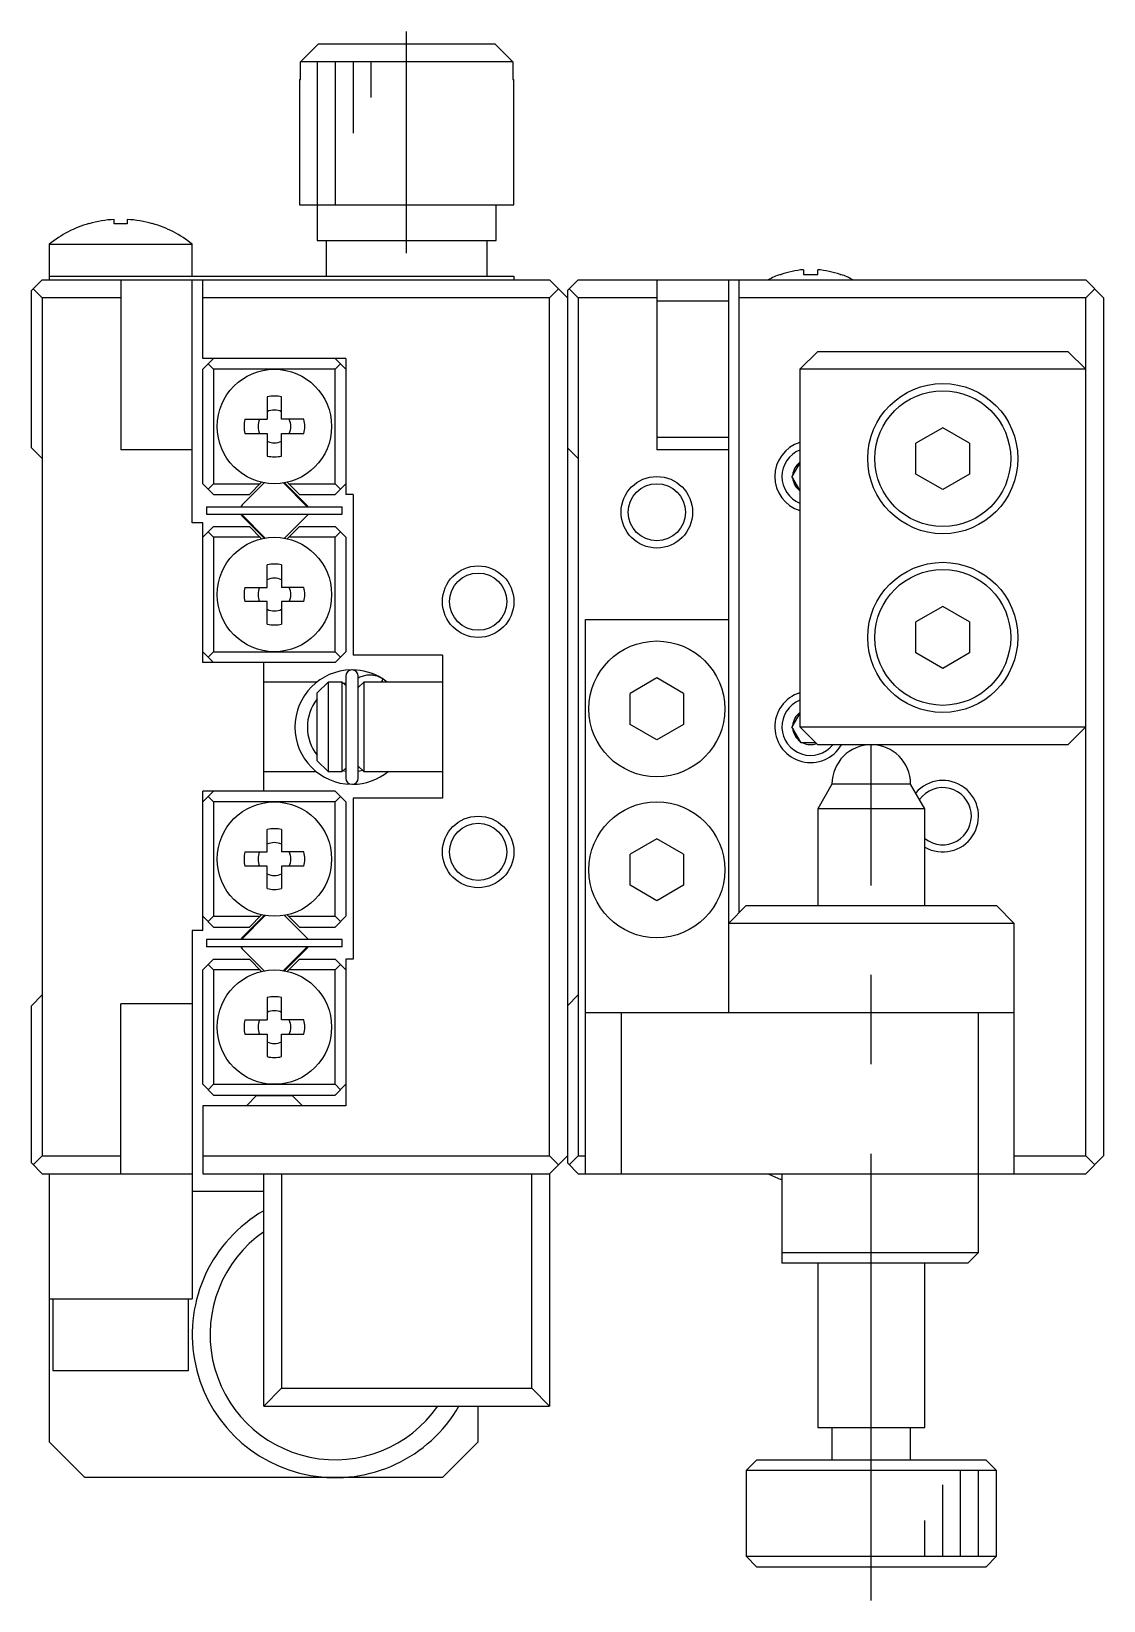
# Model space of a CAD drawing. Extents: x 8 to 356, y 46 to 250.
# Drawn here: x 62.77 to 92.77, y 146.29 to 190.18 of the extents above; entities that cross this region are included whole.
import ezdxf

# ---------------------------------------------------------------- set-up
doc = ezdxf.new("R2010")
doc.units = 0
doc.header["$LTSCALE"] = 10
doc.linetypes.add('CENTER', pattern=[2, 1.25, -0.25, 0.25, -0.25])
doc.layers.get('0').update_dxf_attribs({"linetype": 'CONTINUOUS'})
doc.layers.add('CENTER', color=1, linetype='CENTER')

msp = doc.modelspace()

# ---------------------------------------------------------------- linework, layer by layer
at = {"color": 7, "linetype": 'CONTINUOUS'}
for p, q in [((70.292203, 189.328952), (70.797625, 189.828952)), ((70.797625, 189.828952), (75.73321, 189.828952)), ((75.73321, 189.828952), (76.238631, 189.328952)), ((70.292203, 188.828952), (70.292203, 189.328952)), ((76.238631, 189.328952), (70.292203, 189.328952)), ((76.238631, 189.328952), (76.238631, 188.828952)), ((70.265417, 188.828952), (70.292203, 188.828952)), ((70.265417, 188.828952), (70.265417, 185.328952)), ((76.238631, 188.828952), (76.265417, 188.828952)), ((76.265417, 185.328952), (76.265417, 188.828952)), ((70.265417, 185.328952), (76.265417, 185.328952)), ((70.765417, 185.328952), (70.765417, 184.328952)), ((75.765417, 184.328952), (75.765417, 185.328952)), ((64.379056, 184.798474), (64.376801, 184.803096)), ((65.085417, 184.798474), (65.085417, 184.918811)), ((65.445417, 184.798474), (65.085417, 184.798474)), ((65.445417, 184.918811), (65.445417, 184.798474)), ((66.154033, 184.803096), (66.151779, 184.798474)), ((63.265417, 184.226952), (67.265417, 184.226952)), ((63.265417, 184.226952), (63.265417, 183.228952)), ((67.265417, 183.328952), (67.265417, 184.226952)), ((70.765417, 184.328952), (75.765417, 184.328952)), ((71.015417, 184.328952), (71.015417, 183.328952)), ((75.515417, 183.328952), (75.515417, 184.328952)), ((84.365417, 183.512901), (84.365417, 183.380016)), ((84.765417, 183.380016), (84.765417, 183.512901)), ((62.765417, 182.928952), (63.065417, 183.228952)), ((63.065417, 183.228952), (77.265417, 183.228952)), ((63.265417, 183.328952), (76.265417, 183.328952)), ((65.265417, 183.228952), (65.265417, 178.478952)), ((67.265417, 176.428952), (67.265417, 183.228952)), ((67.565417, 181.028952), (67.565417, 183.228952)), ((76.265417, 183.328952), (76.265417, 183.228952)), ((77.765417, 182.728952), (77.265417, 183.228952)), ((77.765417, 182.928952), (78.065417, 183.228952)), ((78.065417, 183.228952), (92.265417, 183.228952)), ((80.265417, 183.228952), (80.265417, 178.478952)), ((82.265417, 183.228952), (82.265417, 162.728952)), ((82.565417, 165.528952), (82.565417, 183.228952)), ((83.715417, 183.380016), (83.739282, 183.380016)), ((84.365417, 183.380016), (84.765417, 183.380016)), ((85.391553, 183.380016), (85.415417, 183.380016)), ((92.765417, 182.728952), (92.265417, 183.228952)), ((62.765417, 178.528952), (62.765417, 182.928952)), ((63.065417, 182.728952), (62.815417, 182.978952)), ((65.265417, 182.728952), (63.065417, 182.728952)), ((63.065417, 182.728952), (63.065417, 158.728952)), ((77.265417, 182.728952), (67.565417, 182.728952)), ((77.265417, 182.728952), (77.515417, 182.978952)), ((77.265417, 158.728952), (77.265417, 182.728952)), ((77.765417, 182.928952), (77.765417, 158.528952)), ((78.065417, 182.728952), (77.815417, 182.978952)), ((80.265417, 182.728952), (78.065417, 182.728952)), ((78.065417, 182.728952), (78.065417, 158.728952)), ((82.265417, 182.628952), (80.265417, 182.628952)), ((92.265417, 182.728952), (82.565417, 182.728952)), ((92.265417, 182.728952), (92.515417, 182.978952)), ((92.265417, 158.728952), (92.265417, 182.728952)), ((92.765417, 182.728952), (92.765417, 158.728952)), ((71.565417, 181.028952), (67.565417, 181.028952)), ((67.865417, 181.028952), (67.565417, 180.728952)), ((67.715417, 180.878952), (67.865417, 180.728952)), ((71.565417, 180.728952), (71.265417, 181.028952)), ((71.265417, 180.728952), (71.415417, 180.878952)), ((71.565417, 181.028952), (71.565417, 177.228952)), ((84.265417, 180.728952), (84.765417, 181.228952)), ((84.765417, 181.228952), (91.765417, 181.228952)), ((91.765417, 181.228952), (92.265417, 180.728952)), ((67.565417, 177.528952), (67.565417, 180.728952)), ((67.865417, 180.728952), (67.865417, 177.528952)), ((71.265417, 180.728952), (67.865417, 180.728952)), ((71.265417, 177.528952), (71.265417, 180.728952)), ((92.265417, 180.728952), (84.265417, 180.728952)), ((84.265417, 180.728952), (84.265417, 170.728952)), ((69.365417, 179.955088), (69.365417, 179.328952)), ((69.765417, 179.328952), (69.765417, 179.955088)), ((68.739282, 179.328952), (69.365417, 179.328952)), ((70.391553, 179.328952), (69.765417, 179.328952)), ((88.265417, 179.094978), (87.515417, 178.661965)), ((89.015417, 178.661965), (88.265417, 179.094978)), ((68.739282, 178.928952), (69.365417, 178.928952)), ((69.365417, 178.928952), (69.365417, 178.302817)), ((69.765417, 178.302817), (69.765417, 178.928952)), ((69.765417, 178.928952), (70.391553, 178.928952)), ((80.265417, 178.828952), (82.265417, 178.828952)), ((87.515417, 177.79594), (87.515417, 178.661965)), ((89.015417, 178.661965), (89.015417, 177.79594)), ((62.765417, 178.528952), (63.065417, 178.228952)), ((67.265417, 178.478952), (65.265417, 178.478952)), ((77.765417, 178.528952), (78.065417, 178.228952)), ((82.265417, 178.478952), (80.265417, 178.478952)), ((84.265417, 178.109337), (84.045802, 177.728952)), ((88.265417, 177.362927), (87.515417, 177.79594)), ((89.015417, 177.79594), (88.265417, 177.362927)), ((67.565417, 177.528952), (67.865417, 177.228952)), ((67.865417, 177.528952), (67.715417, 177.378952)), ((67.865417, 177.528952), (69.166369, 177.528952)), ((69.280356, 177.554551), (68.663856, 176.938051)), ((69.207024, 177.569608), (68.866373, 177.228948)), ((69.820292, 177.549384), (70.466978, 176.902696)), ((70.466978, 176.938051), (69.850479, 177.554551)), ((70.264466, 177.228952), (69.92381, 177.569608)), ((69.964466, 177.528952), (71.265417, 177.528952)), ((71.415417, 177.378952), (71.265417, 177.528952)), ((71.565417, 177.528952), (71.265417, 177.228952)), ((84.265417, 177.348568), (84.045802, 177.728952)), ((67.665417, 176.878952), (71.465417, 176.878952)), ((67.665417, 176.878952), (67.665417, 176.678952)), ((67.865417, 177.228952), (68.866369, 177.228952)), ((70.264466, 177.228952), (71.265417, 177.228952)), ((71.465417, 176.678952), (71.465417, 176.878952)), ((71.765417, 177.228952), (71.565417, 177.228952)), ((71.765417, 177.228952), (71.765417, 172.728952)), ((67.665417, 176.678952), (71.465417, 176.678952)), ((69.310543, 176.008522), (68.663856, 176.655209)), ((68.663856, 176.619853), (69.280356, 176.003354)), ((69.850479, 176.003354), (70.466978, 176.619853)), ((67.565417, 176.428952), (67.265417, 176.428952)), ((67.565417, 172.528952), (67.565417, 176.428952)), ((67.865417, 176.328952), (67.565417, 176.028952)), ((67.715417, 176.178952), (67.865417, 176.028952)), ((67.865417, 176.328952), (68.866369, 176.328952)), ((67.865417, 176.028952), (67.865417, 172.828952)), ((69.166369, 176.028952), (67.865417, 176.028952)), ((69.207024, 175.988297), (68.866369, 176.328952)), ((70.264466, 176.328952), (69.92381, 175.988296)), ((71.265417, 176.028952), (69.964466, 176.028952)), ((70.264466, 176.328952), (71.265417, 176.328952)), ((71.565417, 176.028952), (71.265417, 176.328952)), ((71.265417, 176.028952), (71.415417, 176.178952)), ((71.265417, 172.828952), (71.265417, 176.028952)), ((71.565417, 176.028952), (71.565417, 172.828952)), ((69.365417, 174.628952), (69.365417, 175.255088)), ((69.765417, 175.255088), (69.765417, 174.628952)), ((68.739282, 174.628952), (69.365417, 174.628952)), ((70.391553, 174.628952), (69.765417, 174.628952)), ((69.365417, 174.228952), (68.739282, 174.228952)), ((69.365417, 173.602817), (69.365417, 174.228952)), ((69.765417, 174.228952), (69.765417, 173.602817)), ((70.391553, 174.228952), (69.765417, 174.228952)), ((88.265417, 174.094978), (87.515417, 173.661965)), ((89.015417, 173.661965), (88.265417, 174.094978)), ((78.265417, 173.728952), (82.265417, 173.728952)), ((78.265417, 158.228952), (78.265417, 173.728952)), ((87.515417, 172.79594), (87.515417, 173.661965)), ((89.015417, 173.661965), (89.015417, 172.79594)), ((67.565417, 172.828952), (67.865417, 172.528952)), ((71.265417, 172.528952), (67.565417, 172.528952)), ((67.865417, 172.828952), (67.715417, 172.678952)), ((67.865417, 172.828952), (71.265417, 172.828952)), ((69.265417, 168.928952), (69.265417, 172.528952)), ((71.415417, 172.678952), (71.265417, 172.828952)), ((71.565417, 172.828952), (71.265417, 172.528952)), ((74.265417, 172.728952), (71.765417, 172.728952)), ((74.265417, 172.728952), (74.265417, 168.728952)), ((88.265417, 172.362927), (87.515417, 172.79594)), ((89.015417, 172.79594), (88.265417, 172.362927)), ((71.562417, 172.144767), (71.562417, 169.294767)), ((71.926694, 172.099604), (71.912317, 172.091934)), ((71.912417, 169.294767), (71.912417, 172.144767)), ((71.956789, 172.114257), (71.926694, 172.099604)), ((71.987571, 172.127392), (71.956789, 172.114257)), ((72.018963, 172.138975), (71.987571, 172.127392)), ((72.050889, 172.14898), (72.018963, 172.138975)), ((72.08327, 172.157381), (72.050889, 172.14898)), ((72.116025, 172.164158), (72.08327, 172.157381)), ((72.149074, 172.169295), (72.116025, 172.164158)), ((72.182336, 172.172778), (72.149074, 172.169295)), ((72.215729, 172.1746), (72.182336, 172.172778)), ((72.24917, 172.174755), (72.215729, 172.1746)), ((72.282578, 172.173244), (72.24917, 172.174755)), ((72.31587, 172.17007), (72.282578, 172.173244)), ((72.348965, 172.165241), (72.31587, 172.17007)), ((72.38178, 172.158767), (72.348965, 172.165241)), ((72.414234, 172.150667), (72.38178, 172.158767)), ((72.446248, 172.140958), (72.414234, 172.150667)), ((72.477743, 172.129664), (72.446248, 172.140958)), ((72.508642, 172.116814), (72.477743, 172.129664)), ((72.538866, 172.102438), (72.508642, 172.116814)), ((72.568342, 172.086573), (72.538866, 172.102438)), ((72.603957, 172.064118), (72.561174, 172.09069)), ((72.596968, 172.067145), (72.564031, 171.978961)), ((72.595508, 172.070204), (72.568342, 172.086573)), ((72.591622, 172.053176), (72.589612, 172.048565)), ((72.593276, 172.05727), (72.591622, 172.053176)), ((72.594378, 172.060273), (72.593276, 172.05727)), ((72.595226, 172.062899), (72.594378, 172.060273)), ((72.594892, 172.070388), (72.595594, 172.070143)), ((72.595817, 172.065139), (72.595226, 172.062899)), ((72.595594, 172.070143), (72.596038, 172.069494)), ((72.59615, 172.066988), (72.595817, 172.065139)), ((72.596038, 172.069494), (72.596224, 172.068441)), ((72.596224, 172.068441), (72.59615, 172.066988)), ((72.723562, 171.979011), (72.603957, 172.064118)), ((80.265417, 172.094978), (79.515417, 171.661965)), ((81.015417, 171.661965), (80.265417, 172.094978)), ((70.751785, 171.978952), (69.265417, 171.978952)), ((71.065417, 171.978952), (70.765417, 171.678952)), ((70.765417, 169.778952), (70.765417, 171.678952)), ((71.065417, 171.978952), (71.065417, 169.478952)), ((71.465417, 171.978952), (71.065417, 171.978952)), ((71.465417, 169.478952), (71.465417, 171.978952)), ((71.562417, 171.881953), (71.465417, 171.978952)), ((71.497742, 171.946848), (71.56239, 171.957729)), ((72.065417, 171.978952), (71.912417, 171.825952)), ((72.065417, 171.978952), (72.065417, 169.478952)), ((74.265417, 171.978952), (72.065417, 171.978952)), ((72.557262, 171.987432), (72.552345, 171.978952)), ((72.561959, 171.995656), (72.557262, 171.987432)), ((72.566418, 172.00359), (72.561959, 171.995656)), ((72.570621, 172.011203), (72.566418, 172.00359)), ((72.574551, 172.018465), (72.570621, 172.011203)), ((72.578194, 172.025348), (72.574551, 172.018465)), ((72.581533, 172.031824), (72.578194, 172.025348)), ((72.584557, 172.037868), (72.581533, 172.031824)), ((72.587254, 172.043456), (72.584557, 172.037868)), ((72.589612, 172.048565), (72.587254, 172.043456)), ((79.515417, 170.79594), (79.515417, 171.661965)), ((81.015417, 171.661965), (81.015417, 170.79594)), ((80.265417, 170.362927), (79.515417, 170.79594)), ((81.015417, 170.79594), (80.265417, 170.362927)), ((84.265417, 171.109337), (84.045802, 170.728952)), ((84.30561, 170.278952), (84.045802, 170.728952)), ((84.265417, 170.728952), (92.265417, 170.728952)), ((84.765418, 170.228953), (84.265417, 170.728952)), ((92.265417, 170.728952), (91.765417, 170.228952)), ((84.715417, 170.278952), (84.305609, 170.278952)), ((91.765417, 170.228952), (84.765417, 170.228952)), ((69.265417, 169.478952), (70.728886, 169.478952)), ((70.765417, 169.778952), (71.065417, 169.478952)), ((71.065417, 169.478952), (71.465417, 169.478952)), ((71.465417, 169.478952), (71.562417, 169.575952)), ((71.562375, 169.481608), (71.482271, 169.495705)), ((71.912417, 169.631953), (72.065417, 169.478952)), ((72.038062, 169.506173), (71.912436, 169.481786)), ((72.065417, 169.478952), (74.265417, 169.478952)), ((72.553101, 169.344424), (72.563513, 169.350231)), ((72.564003, 169.349477), (72.622391, 169.387427)), ((72.59489, 169.369145), (72.594574, 169.369652)), ((72.595508, 169.36933), (72.594892, 169.369146)), ((85.165417, 169.128952), (84.765417, 168.436132)), ((87.365417, 169.128952), (85.165417, 169.128952)), ((87.765417, 168.436132), (87.365417, 169.128952)), ((67.565417, 165.028952), (67.565417, 168.928952)), ((71.265417, 168.928952), (67.565417, 168.928952)), ((67.865417, 168.928952), (67.565417, 168.628952)), ((67.715417, 168.778952), (67.865417, 168.628952)), ((67.865417, 168.628952), (67.865417, 165.428952)), ((71.265417, 168.628952), (67.865417, 168.628952)), ((71.565417, 168.628952), (71.265417, 168.928952)), ((71.265417, 168.628952), (71.415417, 168.778952)), ((71.265417, 165.428952), (71.265417, 168.628952)), ((71.565417, 168.628952), (71.565417, 165.428952)), ((71.765417, 168.728952), (71.765417, 164.228952)), ((74.265417, 168.728952), (71.765417, 168.728952)), ((87.765422, 168.436132), (84.765412, 168.436132)), ((84.765417, 168.436132), (84.765417, 165.728972)), ((87.765417, 165.728972), (87.765417, 168.436132)), ((69.365417, 167.228952), (69.365417, 167.855088)), ((69.765417, 167.855088), (69.765417, 167.228952)), ((68.739282, 167.228952), (69.365417, 167.228952)), ((70.391553, 167.228952), (69.765417, 167.228952)), ((80.265417, 167.594978), (79.515417, 167.161965)), ((81.015417, 167.161965), (80.265417, 167.594978)), ((69.365417, 166.828952), (68.739282, 166.828952)), ((69.365417, 166.202817), (69.365417, 166.828952)), ((70.391553, 166.828952), (69.765417, 166.828952)), ((69.765417, 166.828952), (69.765417, 166.202817)), ((79.515417, 166.29594), (79.515417, 167.161965)), ((81.015417, 167.161965), (81.015417, 166.29594)), ((80.265417, 165.862927), (79.515417, 166.29594)), ((81.015417, 166.29594), (80.265417, 165.862927)), ((68.866373, 165.128948), (69.207024, 165.469608)), ((69.92381, 165.469608), (70.264466, 165.128952)), ((82.765417, 165.728952), (82.265417, 165.228952)), ((82.765417, 165.728952), (89.765417, 165.728952)), ((90.265417, 165.228952), (89.765417, 165.728952)), ((67.265417, 165.028952), (67.265417, 154.728952)), ((67.565417, 165.028952), (67.265417, 165.028952)), ((67.565417, 165.428952), (67.865417, 165.128952)), ((67.865417, 165.428952), (67.715417, 165.278952)), ((67.865417, 165.428952), (69.166369, 165.428952)), ((67.865417, 165.128952), (68.866369, 165.128952)), ((69.280356, 165.454551), (68.663856, 164.838051)), ((68.663856, 164.802696), (69.310543, 165.449383)), ((70.466978, 164.838051), (69.850479, 165.454551)), ((69.964466, 165.428952), (71.265417, 165.428952)), ((70.264466, 165.128952), (71.265417, 165.128952)), ((71.415417, 165.278952), (71.265417, 165.428952)), ((71.565417, 165.428952), (71.265417, 165.128952)), ((90.265417, 165.228952), (82.265417, 165.228952)), ((90.265417, 158.228952), (90.265417, 165.228952)), ((71.465417, 164.778952), (67.665417, 164.778952)), ((67.665417, 164.778952), (67.665417, 164.578952)), ((71.465417, 164.578952), (71.465417, 164.778952)), ((67.865417, 164.228952), (67.565417, 163.928952)), ((71.465417, 164.578952), (67.665417, 164.578952)), ((67.865417, 164.228952), (68.866369, 164.228952)), ((68.663856, 164.519853), (69.280356, 163.903354)), ((69.207024, 163.888297), (68.866369, 164.228952)), ((70.466979, 164.555208), (69.820291, 163.908522)), ((69.850479, 163.903354), (70.466978, 164.519853)), ((70.264466, 164.228952), (69.92381, 163.888297)), ((70.264466, 164.228952), (71.265417, 164.228952)), ((71.565417, 163.928952), (71.265417, 164.228952)), ((71.565417, 164.228952), (71.565417, 160.128952)), ((71.765417, 164.228952), (71.565417, 164.228952)), ((67.565417, 160.728952), (67.565417, 163.928952)), ((67.715417, 164.078952), (67.865417, 163.928952)), ((67.865417, 163.928952), (67.865417, 160.728952)), ((69.166369, 163.928952), (67.865417, 163.928952)), ((71.265417, 163.928952), (69.964466, 163.928952)), ((71.265417, 163.928952), (71.415417, 164.078952)), ((71.265417, 160.728952), (71.265417, 163.928952)), ((63.065417, 163.228952), (62.765417, 162.928952)), ((62.765417, 158.528952), (62.765417, 162.928952)), ((67.265417, 162.978952), (65.265417, 162.978952)), ((65.265417, 158.228952), (65.265417, 162.978952)), ((69.365417, 163.155088), (69.365417, 162.528952)), ((69.765417, 162.528952), (69.765417, 163.155088)), ((78.065417, 163.228952), (77.765417, 162.928952)), ((68.739282, 162.528952), (69.365417, 162.528952)), ((70.391553, 162.528952), (69.765417, 162.528952)), ((90.265417, 162.728952), (78.265417, 162.728952)), ((79.265417, 162.728952), (79.265417, 158.228952)), ((89.265417, 156.028952), (89.265417, 162.728952)), ((68.739282, 162.128952), (69.365417, 162.128952)), ((69.365417, 162.128952), (69.365417, 161.502817)), ((69.765417, 161.502817), (69.765417, 162.128952)), ((69.765417, 162.128952), (70.391553, 162.128952)), ((67.565417, 160.728952), (67.865417, 160.428952)), ((67.865417, 160.728952), (67.715417, 160.578952)), ((67.865417, 160.728952), (71.265417, 160.728952)), ((71.415417, 160.578952), (71.265417, 160.728952)), ((71.565417, 160.728952), (71.265417, 160.428952)), ((67.865417, 160.428952), (71.265417, 160.428952)), ((69.065417, 160.413653), (68.780716, 160.128952)), ((69.065417, 160.413653), (70.065417, 160.413653)), ((70.350118, 160.128952), (70.065417, 160.413653)), ((71.565417, 160.128952), (67.565417, 160.128952)), ((67.565417, 160.128952), (67.565417, 158.228952)), ((62.765417, 158.528952), (63.065417, 158.228952)), ((62.815417, 158.478952), (63.065417, 158.728952)), ((63.065417, 158.728952), (65.265417, 158.728952)), ((67.565417, 158.728952), (77.265417, 158.728952)), ((77.515417, 158.478952), (77.265417, 158.728952)), ((77.765417, 158.728952), (77.265417, 158.228952)), ((77.765417, 158.528952), (78.065417, 158.228952)), ((77.815417, 158.478952), (78.065417, 158.728952)), ((78.065417, 158.728952), (78.265417, 158.728952)), ((90.265417, 158.728952), (92.265417, 158.728952)), ((92.515417, 158.478952), (92.265417, 158.728952)), ((92.265417, 158.228952), (92.765417, 158.728952)), ((63.065417, 158.228952), (67.265417, 158.228952)), ((63.265417, 158.228952), (63.265417, 150.728952)), ((67.565417, 158.228952), (77.265417, 158.228952)), ((69.265417, 151.728952), (69.265417, 158.228952)), ((69.765417, 158.228952), (69.765417, 152.228952)), ((76.765417, 152.228952), (76.765417, 158.228952)), ((77.265417, 158.228952), (77.265417, 151.728952)), ((78.065417, 158.228952), (92.265417, 158.228952)), ((83.715417, 158.077889), (83.739282, 158.077889)), ((83.765417, 158.228952), (83.765417, 155.728952)), ((69.265417, 157.728952), (67.265417, 157.728952)), ((83.765417, 156.028952), (89.265417, 156.028952)), ((88.965417, 155.728952), (89.265417, 156.028952)), ((88.965417, 155.728952), (83.765417, 155.728952)), ((84.765417, 155.728933), (84.765417, 151.128952)), ((87.765417, 151.128952), (87.765417, 155.728933)), ((63.265417, 154.728952), (67.265417, 154.728952)), ((63.365417, 154.728952), (63.365417, 152.728952)), ((67.165417, 152.728952), (67.165417, 154.728952)), ((63.365417, 152.728952), (67.165417, 152.728952)), ((69.265417, 151.728952), (69.765417, 152.228952)), ((69.765417, 152.228952), (76.765417, 152.228952)), ((76.765417, 152.228952), (77.265417, 151.728952)), ((69.265417, 151.728952), (77.265417, 151.728952)), ((75.265417, 150.728952), (75.265417, 151.728952)), ((84.765417, 151.128952), (87.765417, 151.128952)), ((85.165417, 151.128952), (85.165417, 150.228952)), ((87.365417, 150.228952), (87.365417, 151.128952)), ((64.265417, 149.728952), (63.265417, 150.728952)), ((75.265417, 150.728952), (74.265417, 149.728952)), ((83.065417, 150.228952), (82.765417, 149.928952)), ((83.065417, 150.228952), (89.465417, 150.228952)), ((89.765417, 149.928952), (89.465417, 150.228952)), ((74.265417, 149.728952), (64.265417, 149.728952)), ((89.765417, 149.928952), (82.765417, 149.928952)), ((82.765417, 149.928952), (82.765417, 147.528952)), ((89.765417, 147.528952), (89.765417, 149.928952)), ((82.765417, 147.528952), (89.765417, 147.528952)), ((82.765417, 147.528952), (83.065417, 147.228952)), ((89.465417, 147.228952), (89.765417, 147.528952)), ((89.465417, 147.228952), (83.065417, 147.228952))]:
    msp.add_line(p, q, dxfattribs=at)
at = {"color": 3, "linetype": 'CONTINUOUS'}
for p, q in [((70.765417, 189.328952), (70.765417, 185.328952)), ((71.265417, 189.328952), (71.265417, 185.328952)), ((71.765417, 189.328952), (71.765417, 187.328952)), ((72.265417, 189.328952), (72.265417, 188.328952)), ((88.765417, 147.528952), (88.765417, 149.928952)), ((89.265417, 147.528952), (89.265417, 149.928952)), ((88.265417, 147.528952), (88.265417, 149.528952)), ((87.765417, 147.528952), (87.765417, 148.528952))]:
    msp.add_line(p, q, dxfattribs=at)
at = {"color": 7, "linetype": 'CONTINUOUS'}
for centre, radius in [((69.565417, 179.128952), 1.6), ((88.265417, 178.228952), 2.1), ((88.265417, 178.228952), 1.9), ((80.265417, 176.728952), 0.8), ((69.565417, 174.428952), 1.6), ((88.265417, 173.228952), 2.1), ((88.265417, 173.228952), 1.9), ((75.265417, 174.228952), 0.8), ((80.265417, 171.228952), 1.9), ((69.565417, 167.028952), 1.6), ((80.265417, 166.728952), 1.9), ((75.265417, 167.228952), 0.8), ((69.565417, 162.328952), 1.6)]:
    msp.add_circle(centre, radius, dxfattribs=at)
at = {"color": 3, "linetype": 'CONTINUOUS'}
for centre in [(80.265417, 176.728952), (75.265417, 174.228952), (75.265417, 167.228952)]:
    msp.add_circle(centre, 1, dxfattribs=at)
at = {"color": 7, "linetype": 'CONTINUOUS'}
for centre, radius, start, end in [((65.265417, 181.728952), 3.2, 106.122533, 128.682187), ((65.265417, 181.728952), 3.194933, 93.229709, 106.106712), ((65.265417, 181.728952), 3.194933, 73.893288, 86.770291), ((65.265417, 181.728952), 3.2, 51.317813, 73.877467), ((84.565417, 181.028952), 2.491987, 94.603352, 109.360864), ((84.565417, 181.028952), 2.491987, 70.639136, 85.396648), ((84.565417, 181.028952), 2.5, 109.876874, 118.357637), ((84.565417, 181.028952), 2.5, 61.642363, 70.123126), ((69.565417, 179.128952), 0.85, 76.391039, 103.608961), ((69.565417, 179.128952), 0.459295, 64.186081, 115.813919), ((69.565417, 179.128952), 0.85, 166.391039, 193.608961), ((69.565417, 179.128952), 0.459295, 154.186081, 205.813919), ((69.565417, 179.128952), 0.459295, 334.186081, 25.813919), ((69.565417, 179.128952), 0.85, 346.391039, 13.608961), ((69.565417, 179.128952), 0.459295, 244.186081, 295.813919), ((69.565417, 179.128952), 0.85, 256.391039, 283.608961), ((84.565417, 177.728952), 0.8, 112.024313, 247.975687), ((84.565417, 177.728952), 0.5, 126.869898, 175.841933), ((84.565417, 177.728952), 0.5, 184.158067, 233.130102), ((68.805277, 176.79663), 0.2, 135, 155.693883), ((70.325557, 176.79663), 0.2, 24.306117, 45), ((70.325557, 176.761275), 0.2, 36.042724, 45), ((68.805277, 176.761275), 0.2, 204.306116, 225), ((68.805277, 176.79663), 0.2, 216.042724, 225), ((70.325557, 176.761275), 0.2, 315, 335.693883), ((69.565417, 174.428952), 0.85, 76.391039, 103.608961), ((69.565417, 174.428952), 0.459295, 64.186081, 115.813919), ((69.565417, 174.428952), 0.85, 166.391039, 193.608961), ((69.565417, 174.428952), 0.459295, 154.186081, 205.813919), ((69.565417, 174.428952), 0.459295, 334.186081, 25.813919), ((69.565417, 174.428952), 0.85, 346.391039, 13.608961), ((69.565417, 174.428952), 0.459295, 244.186081, 295.813919), ((69.565417, 174.428952), 0.85, 256.391039, 283.608961), ((71.737469, 170.719721), 1.599374, 90.698469, 269.333186), ((71.737417, 172.144767), 0.175, 0, 180), ((71.735968, 170.714642), 1.604516, 59.049197, 89.27185), ((71.73716, 170.719925), 1.250174, 141.017058, 218.97238), ((84.565417, 170.728952), 0.8, 112.024313, 321.317813), ((84.565417, 170.728952), 0.5, 126.869898, 175.841933), ((84.565417, 170.728952), 0.5, 184.158067, 235.841933), ((84.565417, 170.728952), 0.5, 244.158067, 289.89591), ((86.265417, 169.128952), 1.1, 0, 180), ((71.738662, 170.712688), 1.592288, 270.620564, 309.18879), ((71.737417, 169.294767), 0.175, 180, 0), ((88.265417, 168.228952), 0.8, 231.317813, 144.316611), ((69.565417, 167.028952), 0.85, 76.391039, 103.608961), ((69.565417, 167.028952), 0.85, 166.391039, 193.608961), ((69.565417, 167.028952), 0.459295, 154.186081, 205.813919), ((69.565417, 167.028952), 0.459295, 64.186081, 115.813919), ((69.565417, 167.028952), 0.459295, 334.186081, 25.813919), ((69.565417, 167.028952), 0.85, 346.391039, 13.608961), ((69.565417, 167.028952), 0.459295, 244.186081, 295.813919), ((69.565417, 167.028952), 0.85, 256.391039, 283.608961), ((68.805277, 164.69663), 0.2, 135, 155.693884), ((68.805277, 164.661275), 0.2, 135, 143.957277), ((70.325557, 164.69663), 0.2, 24.306116, 45), ((68.805277, 164.661275), 0.2, 204.306117, 225), ((70.325557, 164.661275), 0.2, 315, 335.693883), ((70.325557, 164.69663), 0.2, 315, 323.957276), ((69.565417, 162.328952), 0.85, 76.391039, 103.608961), ((69.565417, 162.328952), 0.85, 166.391039, 193.608961), ((69.565417, 162.328952), 0.459295, 154.186081, 205.813919), ((69.565417, 162.328952), 0.459295, 64.186081, 115.813919), ((69.565417, 162.328952), 0.459295, 334.186081, 25.813919), ((69.565417, 162.328952), 0.85, 346.391039, 13.608961), ((69.565417, 162.328952), 0.459295, 244.186081, 295.813919), ((69.565417, 162.328952), 0.85, 256.391039, 283.608961), ((84.565417, 160.428952), 2.5, 241.642363, 250.123126), ((71.265417, 153.728952), 4, 120, 330.000004), ((71.265417, 153.728952), 3.5, 124.849905, 325.150095)]:
    msp.add_arc(centre, radius, start, end, dxfattribs=at)
at = {"color": 3, "linetype": 'CONTINUOUS'}
for centre, start, end in [((84.565417, 177.728952), 107.457603, 252.542397), ((84.565417, 170.728952), 107.457603, 330), ((88.265417, 168.228952), 240, 139.233749)]:
    msp.add_arc(centre, 1, start, end, dxfattribs=at)
at = {"layer": 'CENTER', "color": 1, "linetype": 'CENTER'}
for p, q in [((73.265417, 183.978952), (73.265417, 190.178952)), ((86.265417, 146.288952), (86.265417, 170.228952))]:
    msp.add_line(p, q, dxfattribs=at)

doc.saveas('drawing.dxf')
